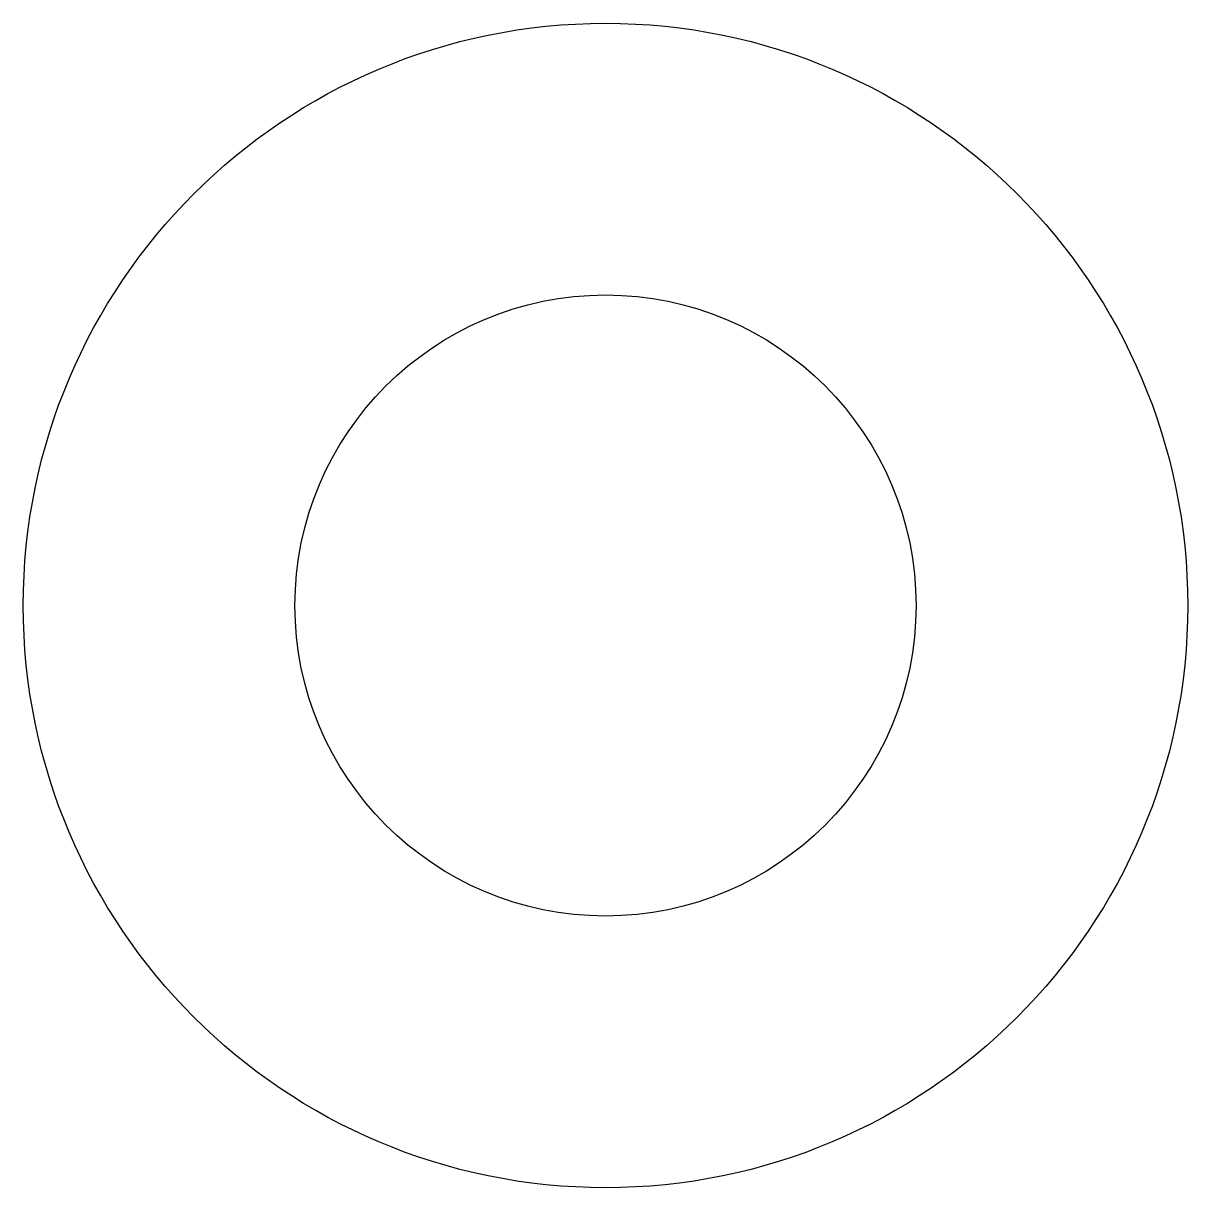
# Model space of a CAD drawing. Header units: millimetres. Extents: x -37.5 to 37.5, y -37.5 to 37.5.
import ezdxf

# ---------------------------------------------------------------- set-up
doc = ezdxf.new("R2010")
doc.units = ezdxf.units.MM
doc.layers.add('cutting', color=1, linetype='Continuous')

msp = doc.modelspace()

# ---------------------------------------------------------------- linework, layer by layer
at = {"layer": 'cutting', "color": 1}
for radius in [37.5, 20]:
    msp.add_circle((0, 0), radius, dxfattribs=at)

doc.saveas('drawing.dxf')
